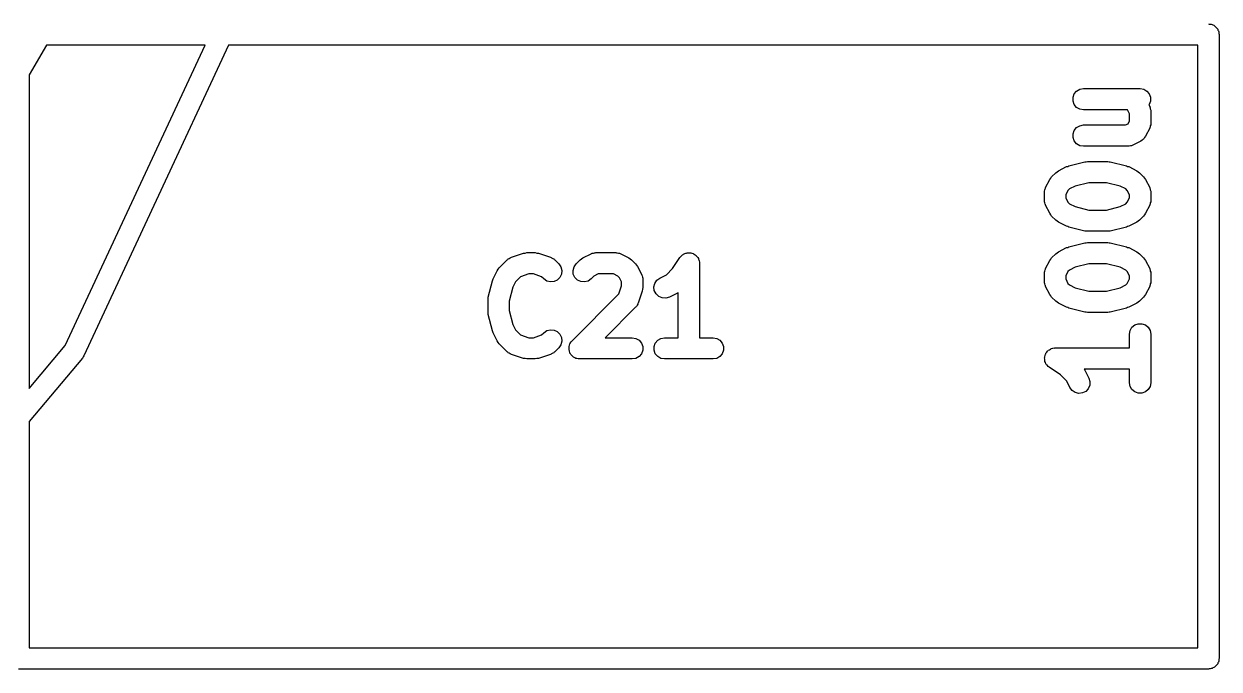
# Model space of a CAD drawing. Extents: x 103.2 to 159.1, y -150.7 to -109.
# Drawn here: x 150.39 to 158.83, y -136.03 to -131.48 of the extents above; entities that cross this region are included whole.
import ezdxf

# ---------------------------------------------------------------- set-up
doc = ezdxf.new("R2010")
doc.units = 0
doc.header["$MEASUREMENT"] = 0
doc.layers.add('BLACK', color=7, linetype='CONTINUOUS')

msp = doc.modelspace()

# ---------------------------------------------------------------- linework, layer by layer
at = {"layer": 'Black'}
for p, q in [((158.754, -131.483), (158.76, -131.484)), ((158.76, -131.484), (158.767, -131.484)), ((158.767, -131.484), (158.773, -131.486)), ((158.773, -131.486), (158.78, -131.488)), ((158.78, -131.488), (158.785, -131.491)), ((158.785, -131.491), (158.791, -131.493)), ((158.791, -131.493), (158.797, -131.497)), ((158.797, -131.497), (158.802, -131.501)), ((158.802, -131.501), (158.806, -131.506)), ((158.806, -131.506), (158.811, -131.51)), ((158.811, -131.51), (158.815, -131.515)), ((158.815, -131.515), (158.819, -131.52)), ((158.819, -131.52), (158.821, -131.527)), ((158.821, -131.527), (158.824, -131.532)), ((158.824, -131.532), (158.826, -131.539)), ((158.826, -131.539), (158.828, -131.545)), ((158.828, -131.545), (158.828, -131.552)), ((158.828, -131.552), (158.829, -131.558)), ((158.829, -131.558), (158.829, -135.958)), ((150.55, -131.633), (150.429, -131.842)), ((151.671, -131.633), (150.55, -131.633)), ((150.683, -133.752), (151.671, -131.633)), ((151.836, -131.633), (150.815, -133.824)), ((158.679, -131.633), (151.836, -131.633)), ((158.679, -135.883), (158.679, -131.633)), ((150.429, -131.842), (150.429, -134.054)), ((157.806, -131.977), (157.823, -131.957)), ((157.823, -131.957), (157.846, -131.944)), ((157.846, -131.944), (157.871, -131.939)), ((157.871, -131.939), (158.271, -131.939)), ((158.271, -131.939), (158.297, -131.944)), ((158.297, -131.944), (158.32, -131.957)), ((158.32, -131.957), (158.336, -131.977)), ((157.798, -132.001), (157.806, -131.977)), ((157.798, -132.027), (157.798, -132.001)), ((157.806, -132.052), (157.798, -132.027)), ((158.336, -131.977), (158.345, -132.001)), ((158.345, -132.027), (158.336, -132.052)), ((158.345, -132.001), (158.345, -132.027)), ((157.823, -132.072), (157.806, -132.052)), ((157.846, -132.085), (157.823, -132.072)), ((157.871, -132.089), (157.846, -132.085)), ((158.182, -132.089), (157.871, -132.089)), ((158.196, -132.118), (158.182, -132.089)), ((158.196, -132.168), (158.196, -132.118)), ((158.336, -132.052), (158.333, -132.056)), ((158.333, -132.056), (158.339, -132.066)), ((158.339, -132.066), (158.34, -132.071)), ((158.34, -132.071), (158.342, -132.074)), ((158.342, -132.074), (158.343, -132.083)), ((158.343, -132.083), (158.346, -132.091)), ((158.346, -132.091), (158.346, -132.096)), ((158.346, -132.096), (158.346, -132.1)), ((158.346, -132.1), (158.346, -132.186)), ((157.806, -132.234), (157.823, -132.214)), ((157.823, -132.214), (157.846, -132.201)), ((157.846, -132.201), (157.871, -132.196)), ((157.871, -132.196), (158.168, -132.196)), ((158.168, -132.196), (158.187, -132.187)), ((158.187, -132.187), (158.196, -132.168)), ((158.34, -132.215), (158.339, -132.219)), ((158.342, -132.211), (158.34, -132.215)), ((158.343, -132.203), (158.342, -132.211)), ((158.346, -132.194), (158.343, -132.203)), ((158.346, -132.186), (158.346, -132.19)), ((158.346, -132.19), (158.346, -132.194)), ((157.798, -132.258), (157.806, -132.234)), ((157.798, -132.284), (157.798, -132.258)), ((157.806, -132.309), (157.798, -132.284)), ((158.294, -132.297), (158.285, -132.303)), ((158.296, -132.296), (158.294, -132.297)), ((158.297, -132.294), (158.296, -132.296)), ((158.303, -132.285), (158.297, -132.294)), ((158.31, -132.276), (158.303, -132.285)), ((158.339, -132.219), (158.31, -132.276)), ((157.823, -132.329), (157.806, -132.309)), ((157.846, -132.342), (157.823, -132.329)), ((157.871, -132.346), (157.846, -132.342)), ((158.186, -132.346), (157.871, -132.346)), ((158.19, -132.346), (158.186, -132.346)), ((158.194, -132.346), (158.19, -132.346)), ((158.203, -132.343), (158.194, -132.346)), ((158.211, -132.342), (158.203, -132.343)), ((158.215, -132.34), (158.211, -132.342)), ((158.219, -132.339), (158.215, -132.34)), ((158.276, -132.31), (158.219, -132.339)), ((158.285, -132.303), (158.276, -132.31)), ((157.768, -132.484), (157.882, -132.456)), ((157.882, -132.456), (157.891, -132.455)), ((157.891, -132.455), (157.9, -132.454)), ((157.9, -132.454), (158.043, -132.454)), ((158.043, -132.454), (158.052, -132.455)), ((158.052, -132.455), (158.061, -132.456)), ((158.061, -132.456), (158.175, -132.484)), ((157.647, -132.561), (157.676, -132.533)), ((157.676, -132.533), (157.685, -132.526)), ((157.685, -132.526), (157.695, -132.519)), ((157.695, -132.519), (157.752, -132.49)), ((157.752, -132.49), (157.76, -132.488)), ((157.76, -132.488), (157.768, -132.484)), ((158.175, -132.484), (158.183, -132.488)), ((158.183, -132.488), (158.191, -132.49)), ((158.191, -132.49), (158.248, -132.519)), ((158.248, -132.519), (158.257, -132.526)), ((158.257, -132.526), (158.267, -132.533)), ((158.267, -132.533), (158.296, -132.561)), ((157.604, -132.638), (157.633, -132.581)), ((157.633, -132.581), (157.64, -132.571)), ((157.64, -132.571), (157.647, -132.561)), ((157.812, -132.628), (157.773, -132.647)), ((157.909, -132.604), (157.812, -132.628)), ((158.034, -132.604), (157.909, -132.604)), ((158.131, -132.628), (158.034, -132.604)), ((158.17, -132.647), (158.131, -132.628)), ((158.296, -132.561), (158.303, -132.571)), ((158.303, -132.571), (158.31, -132.581)), ((158.31, -132.581), (158.339, -132.638)), ((157.596, -132.671), (157.597, -132.667)), ((157.596, -132.729), (157.596, -132.671)), ((157.597, -132.663), (157.599, -132.654)), ((157.597, -132.667), (157.597, -132.663)), ((157.599, -132.654), (157.601, -132.646)), ((157.601, -132.646), (157.603, -132.642)), ((157.603, -132.642), (157.604, -132.638)), ((157.762, -132.659), (157.746, -132.689)), ((157.746, -132.689), (157.746, -132.711)), ((157.746, -132.711), (157.762, -132.741)), ((157.773, -132.647), (157.762, -132.659)), ((158.181, -132.659), (158.17, -132.647)), ((158.196, -132.689), (158.181, -132.659)), ((158.181, -132.741), (158.196, -132.711)), ((158.196, -132.711), (158.196, -132.689)), ((158.339, -132.638), (158.34, -132.642)), ((158.34, -132.642), (158.342, -132.646)), ((158.342, -132.646), (158.343, -132.654)), ((158.343, -132.654), (158.346, -132.663)), ((158.346, -132.663), (158.346, -132.667)), ((158.346, -132.667), (158.346, -132.671)), ((158.346, -132.671), (158.346, -132.729)), ((157.597, -132.733), (157.596, -132.729)), ((157.597, -132.737), (157.597, -132.733)), ((157.599, -132.746), (157.597, -132.737)), ((157.601, -132.754), (157.599, -132.746)), ((157.603, -132.758), (157.601, -132.754)), ((157.604, -132.762), (157.603, -132.758)), ((157.633, -132.819), (157.604, -132.762)), ((157.762, -132.741), (157.773, -132.753)), ((157.773, -132.753), (157.812, -132.772)), ((157.812, -132.772), (157.909, -132.796)), ((157.909, -132.796), (158.034, -132.796)), ((158.034, -132.796), (158.131, -132.772)), ((158.131, -132.772), (158.17, -132.753)), ((158.17, -132.753), (158.181, -132.741)), ((158.339, -132.762), (158.31, -132.819)), ((158.34, -132.758), (158.339, -132.762)), ((158.342, -132.754), (158.34, -132.758)), ((158.343, -132.746), (158.342, -132.754)), ((158.346, -132.737), (158.343, -132.746)), ((158.346, -132.729), (158.346, -132.733)), ((158.346, -132.733), (158.346, -132.737)), ((157.64, -132.829), (157.633, -132.819)), ((157.647, -132.839), (157.64, -132.829)), ((157.676, -132.867), (157.647, -132.839)), ((157.685, -132.874), (157.676, -132.867)), ((157.695, -132.881), (157.685, -132.874)), ((157.752, -132.91), (157.695, -132.881)), ((158.248, -132.881), (158.191, -132.91)), ((158.257, -132.874), (158.248, -132.881)), ((158.267, -132.867), (158.257, -132.874)), ((158.296, -132.839), (158.267, -132.867)), ((158.303, -132.829), (158.296, -132.839)), ((158.31, -132.819), (158.303, -132.829)), ((157.76, -132.912), (157.752, -132.91)), ((157.768, -132.916), (157.76, -132.912)), ((157.882, -132.944), (157.768, -132.916)), ((157.891, -132.945), (157.882, -132.944)), ((157.9, -132.946), (157.891, -132.945)), ((158.043, -132.946), (157.9, -132.946)), ((158.052, -132.945), (158.043, -132.946)), ((158.061, -132.944), (158.052, -132.945)), ((158.175, -132.916), (158.061, -132.944)), ((158.183, -132.912), (158.175, -132.916)), ((158.191, -132.91), (158.183, -132.912)), ((157.752, -133.061), (157.76, -133.059)), ((157.76, -133.059), (157.768, -133.056)), ((157.768, -133.056), (157.882, -133.027)), ((157.882, -133.027), (157.891, -133.027)), ((157.891, -133.027), (157.9, -133.025)), ((157.9, -133.025), (158.043, -133.025)), ((158.043, -133.025), (158.052, -133.027)), ((158.052, -133.027), (158.061, -133.027)), ((158.061, -133.027), (158.175, -133.056)), ((158.175, -133.056), (158.183, -133.059)), ((158.183, -133.059), (158.191, -133.061)), ((153.808, -133.144), (153.811, -133.141)), ((153.811, -133.141), (153.818, -133.137)), ((153.818, -133.137), (153.825, -133.132)), ((153.825, -133.132), (153.83, -133.131)), ((153.83, -133.131), (153.833, -133.129)), ((153.833, -133.129), (153.919, -133.1)), ((153.919, -133.1), (153.931, -133.099)), ((153.931, -133.099), (153.943, -133.096)), ((153.943, -133.096), (154, -133.096)), ((154, -133.096), (154.012, -133.099)), ((154.012, -133.099), (154.024, -133.1)), ((154.024, -133.1), (154.109, -133.129)), ((154.109, -133.129), (154.113, -133.131)), ((154.113, -133.131), (154.117, -133.132)), ((154.117, -133.132), (154.125, -133.137)), ((154.125, -133.137), (154.132, -133.141)), ((154.132, -133.141), (154.135, -133.144)), ((154.318, -133.147), (154.328, -133.14)), ((154.328, -133.14), (154.338, -133.133)), ((154.338, -133.133), (154.395, -133.104)), ((154.395, -133.104), (154.399, -133.103)), ((154.399, -133.103), (154.403, -133.101)), ((154.403, -133.101), (154.412, -133.099)), ((154.412, -133.099), (154.42, -133.097)), ((154.42, -133.097), (154.424, -133.097)), ((154.424, -133.097), (154.429, -133.096)), ((154.429, -133.096), (154.571, -133.096)), ((154.571, -133.096), (154.576, -133.097)), ((154.576, -133.097), (154.58, -133.097)), ((154.58, -133.097), (154.588, -133.099)), ((154.588, -133.099), (154.597, -133.101)), ((154.597, -133.101), (154.601, -133.103)), ((154.601, -133.103), (154.605, -133.104)), ((154.605, -133.104), (154.662, -133.133)), ((154.662, -133.133), (154.672, -133.14)), ((154.672, -133.14), (154.682, -133.147)), ((154.97, -133.209), (155.023, -133.13)), ((155.023, -133.13), (155.026, -133.127)), ((155.026, -133.127), (155.028, -133.123)), ((155.028, -133.123), (155.035, -133.117)), ((155.035, -133.117), (155.041, -133.111)), ((155.041, -133.111), (155.045, -133.109)), ((155.045, -133.109), (155.048, -133.106)), ((155.048, -133.106), (155.057, -133.103)), ((155.057, -133.103), (155.065, -133.099)), ((155.065, -133.099), (155.069, -133.099)), ((155.069, -133.099), (155.073, -133.098)), ((155.073, -133.098), (155.082, -133.098)), ((155.082, -133.098), (155.091, -133.097)), ((155.091, -133.097), (155.095, -133.098)), ((155.095, -133.098), (155.099, -133.098)), ((155.099, -133.098), (155.107, -133.101)), ((155.107, -133.101), (155.116, -133.103)), ((155.116, -133.103), (155.119, -133.105)), ((155.119, -133.105), (155.123, -133.106)), ((155.123, -133.106), (155.13, -133.112)), ((155.13, -133.112), (155.138, -133.117)), ((155.138, -133.117), (155.14, -133.121)), ((155.14, -133.121), (155.143, -133.123)), ((155.143, -133.123), (155.148, -133.131)), ((155.148, -133.131), (155.153, -133.138)), ((155.153, -133.138), (155.154, -133.142)), ((155.154, -133.142), (155.156, -133.146)), ((157.633, -133.152), (157.64, -133.143)), ((157.64, -133.143), (157.647, -133.133)), ((157.647, -133.133), (157.676, -133.104)), ((157.676, -133.104), (157.685, -133.097)), ((157.685, -133.097), (157.695, -133.09)), ((157.695, -133.09), (157.752, -133.061)), ((158.191, -133.061), (158.248, -133.09)), ((158.248, -133.09), (158.257, -133.097)), ((158.257, -133.097), (158.267, -133.104)), ((158.267, -133.104), (158.296, -133.133)), ((158.296, -133.133), (158.303, -133.143)), ((158.303, -133.143), (158.31, -133.152)), ((153.704, -133.281), (153.733, -133.224)), ((153.733, -133.224), (153.74, -133.214)), ((153.74, -133.214), (153.747, -133.204)), ((153.747, -133.204), (153.804, -133.147)), ((153.804, -133.147), (153.808, -133.144)), ((154.135, -133.144), (154.139, -133.147)), ((154.139, -133.147), (154.167, -133.176)), ((154.167, -133.176), (154.182, -133.197)), ((154.182, -133.197), (154.189, -133.222)), ((154.189, -133.222), (154.187, -133.248)), ((154.268, -133.222), (154.275, -133.197)), ((154.27, -133.248), (154.268, -133.222)), ((154.275, -133.197), (154.29, -133.176)), ((154.29, -133.176), (154.318, -133.147)), ((154.682, -133.147), (154.71, -133.176)), ((154.71, -133.176), (154.717, -133.185)), ((154.717, -133.185), (154.724, -133.195)), ((154.724, -133.195), (154.753, -133.252)), ((154.927, -133.253), (154.97, -133.209)), ((155.156, -133.146), (155.158, -133.155)), ((155.158, -133.155), (155.16, -133.163)), ((155.16, -133.163), (155.16, -133.167)), ((155.16, -133.167), (155.161, -133.171)), ((155.161, -133.171), (155.161, -133.696)), ((157.597, -133.234), (157.599, -133.226)), ((157.599, -133.226), (157.601, -133.217)), ((157.601, -133.217), (157.603, -133.213)), ((157.603, -133.213), (157.604, -133.209)), ((157.604, -133.209), (157.633, -133.152)), ((157.773, -133.219), (157.762, -133.23)), ((157.812, -133.199), (157.773, -133.219)), ((157.909, -133.175), (157.812, -133.199)), ((158.034, -133.175), (157.909, -133.175)), ((158.131, -133.199), (158.034, -133.175)), ((158.17, -133.219), (158.131, -133.199)), ((158.181, -133.23), (158.17, -133.219)), ((158.31, -133.152), (158.339, -133.209)), ((158.339, -133.209), (158.34, -133.213)), ((158.34, -133.213), (158.342, -133.217)), ((158.342, -133.217), (158.343, -133.226)), ((158.343, -133.226), (158.346, -133.234)), ((153.67, -133.41), (153.699, -133.296)), ((153.699, -133.296), (153.702, -133.289)), ((153.702, -133.289), (153.704, -133.281)), ((153.862, -133.302), (153.842, -133.34)), ((153.898, -133.266), (153.862, -133.302)), ((153.955, -133.246), (153.898, -133.266)), ((153.988, -133.246), (153.955, -133.246)), ((154.045, -133.266), (153.988, -133.246)), ((154.061, -133.282), (154.045, -133.266)), ((154.083, -133.297), (154.061, -133.282)), ((154.108, -133.303), (154.083, -133.297)), ((154.134, -133.301), (154.108, -133.303)), ((154.157, -133.29), (154.134, -133.301)), ((154.176, -133.272), (154.157, -133.29)), ((154.187, -133.248), (154.176, -133.272)), ((154.281, -133.272), (154.27, -133.248)), ((154.3, -133.29), (154.281, -133.272)), ((154.323, -133.301), (154.3, -133.29)), ((154.349, -133.303), (154.323, -133.301)), ((154.375, -133.297), (154.349, -133.303)), ((154.396, -133.282), (154.375, -133.297)), ((154.416, -133.262), (154.396, -133.282)), ((154.446, -133.246), (154.416, -133.262)), ((154.554, -133.246), (154.446, -133.246)), ((154.584, -133.262), (154.554, -133.246)), ((154.596, -133.273), (154.584, -133.262)), ((154.611, -133.303), (154.596, -133.273)), ((154.611, -133.331), (154.611, -133.303)), ((154.753, -133.252), (154.754, -133.256)), ((154.754, -133.256), (154.756, -133.26)), ((154.756, -133.26), (154.758, -133.269)), ((154.758, -133.269), (154.76, -133.277)), ((154.76, -133.277), (154.76, -133.281)), ((154.76, -133.281), (154.761, -133.286)), ((154.761, -133.286), (154.761, -133.343)), ((154.845, -133.313), (154.86, -133.291)), ((154.86, -133.291), (154.881, -133.276)), ((154.881, -133.276), (154.927, -133.253)), ((157.596, -133.243), (157.597, -133.239)), ((157.596, -133.3), (157.596, -133.243)), ((157.597, -133.304), (157.596, -133.3)), ((157.597, -133.239), (157.597, -133.234)), ((157.597, -133.309), (157.597, -133.304)), ((157.599, -133.317), (157.597, -133.309)), ((157.762, -133.23), (157.746, -133.261)), ((157.746, -133.261), (157.746, -133.282)), ((157.746, -133.282), (157.762, -133.313)), ((158.196, -133.261), (158.181, -133.23)), ((158.181, -133.313), (158.196, -133.282)), ((158.196, -133.282), (158.196, -133.261)), ((158.346, -133.309), (158.343, -133.317)), ((158.346, -133.234), (158.346, -133.239)), ((158.346, -133.239), (158.346, -133.243)), ((158.346, -133.243), (158.346, -133.3)), ((158.346, -133.3), (158.346, -133.304)), ((158.346, -133.304), (158.346, -133.309)), ((153.842, -133.34), (153.818, -133.438)), ((154.261, -133.718), (154.592, -133.388)), ((154.592, -133.388), (154.611, -133.331)), ((154.757, -133.367), (154.728, -133.452)), ((154.759, -133.355), (154.757, -133.367)), ((154.761, -133.343), (154.759, -133.355)), ((154.839, -133.338), (154.845, -133.313)), ((154.842, -133.364), (154.839, -133.338)), ((154.854, -133.388), (154.842, -133.364)), ((154.873, -133.405), (154.854, -133.388)), ((155.005, -133.381), (154.948, -133.41)), ((155.011, -133.377), (155.005, -133.381)), ((155.011, -133.696), (155.011, -133.377)), ((157.601, -133.326), (157.599, -133.317)), ((157.603, -133.329), (157.601, -133.326)), ((157.604, -133.334), (157.603, -133.329)), ((157.633, -133.391), (157.604, -133.334)), ((157.64, -133.4), (157.633, -133.391)), ((157.762, -133.313), (157.773, -133.324)), ((157.773, -133.324), (157.812, -133.344)), ((157.812, -133.344), (157.909, -133.368)), ((157.909, -133.368), (158.034, -133.368)), ((158.034, -133.368), (158.131, -133.344)), ((158.131, -133.344), (158.17, -133.324)), ((158.17, -133.324), (158.181, -133.313)), ((158.31, -133.391), (158.303, -133.4)), ((158.339, -133.334), (158.31, -133.391)), ((158.34, -133.329), (158.339, -133.334)), ((158.342, -133.326), (158.34, -133.329)), ((158.343, -133.317), (158.342, -133.326)), ((153.668, -133.429), (153.669, -133.42)), ((153.668, -133.514), (153.668, -133.429)), ((153.669, -133.42), (153.67, -133.41)), ((153.818, -133.438), (153.818, -133.505)), ((154.713, -133.478), (154.71, -133.482)), ((154.716, -133.475), (154.713, -133.478)), ((154.72, -133.467), (154.716, -133.475)), ((154.725, -133.46), (154.72, -133.467)), ((154.726, -133.456), (154.725, -133.46)), ((154.728, -133.452), (154.726, -133.456)), ((154.897, -133.416), (154.873, -133.405)), ((154.923, -133.417), (154.897, -133.416)), ((154.948, -133.41), (154.923, -133.417)), ((157.647, -133.41), (157.64, -133.4)), ((157.676, -133.439), (157.647, -133.41)), ((157.685, -133.446), (157.676, -133.439)), ((157.695, -133.453), (157.685, -133.446)), ((157.752, -133.481), (157.695, -133.453)), ((157.76, -133.484), (157.752, -133.481)), ((158.191, -133.481), (158.183, -133.484)), ((158.248, -133.453), (158.191, -133.481)), ((158.257, -133.446), (158.248, -133.453)), ((158.267, -133.439), (158.257, -133.446)), ((158.296, -133.41), (158.267, -133.439)), ((158.303, -133.4), (158.296, -133.41)), ((153.669, -133.523), (153.668, -133.514)), ((153.67, -133.532), (153.669, -133.523)), ((153.699, -133.647), (153.67, -133.532)), ((153.818, -133.505), (153.842, -133.602)), ((154.71, -133.482), (154.495, -133.696)), ((157.768, -133.487), (157.76, -133.484)), ((157.882, -133.516), (157.768, -133.487)), ((157.891, -133.516), (157.882, -133.516)), ((157.9, -133.518), (157.891, -133.516)), ((158.043, -133.518), (157.9, -133.518)), ((158.052, -133.516), (158.043, -133.518)), ((158.061, -133.516), (158.052, -133.516)), ((158.175, -133.487), (158.061, -133.516)), ((158.183, -133.484), (158.175, -133.487)), ((153.702, -133.654), (153.699, -133.647)), ((153.842, -133.602), (153.862, -133.641)), ((153.862, -133.641), (153.898, -133.677)), ((154.061, -133.661), (154.083, -133.646)), ((154.083, -133.646), (154.108, -133.64)), ((154.108, -133.64), (154.134, -133.642)), ((154.134, -133.642), (154.157, -133.653)), ((158.196, -133.671), (158.201, -133.646)), ((158.201, -133.646), (158.214, -133.623)), ((158.214, -133.623), (158.234, -133.606)), ((158.234, -133.606), (158.258, -133.598)), ((158.258, -133.598), (158.284, -133.598)), ((158.284, -133.598), (158.309, -133.606)), ((158.309, -133.606), (158.329, -133.623)), ((158.329, -133.623), (158.342, -133.646)), ((158.342, -133.646), (158.346, -133.671)), ((153.704, -133.662), (153.702, -133.654)), ((153.733, -133.719), (153.704, -133.662)), ((153.74, -133.729), (153.733, -133.719)), ((153.747, -133.739), (153.74, -133.729)), ((153.898, -133.677), (153.955, -133.696)), ((153.955, -133.696), (153.988, -133.696)), ((153.988, -133.696), (154.045, -133.677)), ((154.045, -133.677), (154.061, -133.661)), ((154.157, -133.653), (154.176, -133.671)), ((154.176, -133.671), (154.187, -133.695)), ((154.189, -133.721), (154.182, -133.746)), ((154.187, -133.695), (154.189, -133.721)), ((154.248, -133.737), (154.249, -133.734)), ((154.249, -133.734), (154.256, -133.726)), ((154.256, -133.726), (154.261, -133.718)), ((154.495, -133.696), (154.686, -133.696)), ((154.686, -133.696), (154.711, -133.701)), ((154.711, -133.701), (154.734, -133.714)), ((154.734, -133.714), (154.751, -133.734)), ((154.751, -133.734), (154.76, -133.758)), ((154.84, -133.758), (154.849, -133.734)), ((154.849, -133.734), (154.866, -133.714)), ((154.866, -133.714), (154.889, -133.701)), ((154.889, -133.701), (154.914, -133.696)), ((154.914, -133.696), (155.011, -133.696)), ((155.161, -133.696), (155.257, -133.696)), ((155.257, -133.696), (155.283, -133.701)), ((155.283, -133.701), (155.305, -133.714)), ((155.305, -133.714), (155.322, -133.734)), ((155.322, -133.734), (155.331, -133.758)), ((158.196, -133.768), (158.196, -133.671)), ((158.346, -133.671), (158.346, -134.014)), ((150.429, -134.054), (150.683, -133.752)), ((153.804, -133.796), (153.747, -133.739)), ((153.808, -133.798), (153.804, -133.796)), ((153.811, -133.802), (153.808, -133.798)), ((153.818, -133.806), (153.811, -133.802)), ((153.825, -133.811), (153.818, -133.806)), ((153.83, -133.812), (153.825, -133.811)), ((153.833, -133.814), (153.83, -133.812)), ((153.919, -133.843), (153.833, -133.814)), ((154.109, -133.814), (154.024, -133.843)), ((154.113, -133.812), (154.109, -133.814)), ((154.117, -133.811), (154.113, -133.812)), ((154.125, -133.806), (154.117, -133.811)), ((154.132, -133.802), (154.125, -133.806)), ((154.135, -133.798), (154.132, -133.802)), ((154.139, -133.796), (154.135, -133.798)), ((154.167, -133.767), (154.139, -133.796)), ((154.182, -133.746), (154.167, -133.767)), ((154.24, -133.758), (154.244, -133.749)), ((154.24, -133.762), (154.24, -133.758)), ((154.24, -133.765), (154.24, -133.762)), ((154.24, -133.775), (154.24, -133.765)), ((154.24, -133.784), (154.24, -133.775)), ((154.242, -133.788), (154.24, -133.784)), ((154.242, -133.791), (154.242, -133.788)), ((154.246, -133.8), (154.242, -133.791)), ((154.244, -133.749), (154.246, -133.74)), ((154.246, -133.74), (154.248, -133.737)), ((154.249, -133.809), (154.246, -133.8)), ((154.251, -133.811), (154.249, -133.809)), ((154.253, -133.814), (154.251, -133.811)), ((154.26, -133.821), (154.253, -133.814)), ((154.751, -133.809), (154.734, -133.829)), ((154.76, -133.784), (154.751, -133.809)), ((154.76, -133.758), (154.76, -133.784)), ((154.84, -133.784), (154.84, -133.758)), ((154.849, -133.809), (154.84, -133.784)), ((154.866, -133.829), (154.849, -133.809)), ((155.322, -133.809), (155.305, -133.829)), ((155.331, -133.784), (155.322, -133.809)), ((155.331, -133.758), (155.331, -133.784)), ((157.601, -133.821), (157.603, -133.813)), ((157.603, -133.813), (157.605, -133.809)), ((157.605, -133.809), (157.606, -133.805)), ((157.606, -133.805), (157.612, -133.799)), ((157.612, -133.799), (157.617, -133.791)), ((157.617, -133.791), (157.621, -133.789)), ((157.621, -133.789), (157.623, -133.785)), ((157.623, -133.785), (157.631, -133.781)), ((157.631, -133.781), (157.638, -133.776)), ((157.638, -133.776), (157.642, -133.774)), ((157.642, -133.774), (157.646, -133.772)), ((157.646, -133.772), (157.655, -133.771)), ((157.655, -133.771), (157.663, -133.768)), ((157.663, -133.768), (157.667, -133.769)), ((157.667, -133.769), (157.671, -133.768)), ((157.671, -133.768), (158.196, -133.768)), ((150.804, -133.84), (150.429, -134.288)), ((150.809, -133.832), (150.804, -133.84)), ((150.815, -133.824), (150.809, -133.832)), ((153.931, -133.844), (153.919, -133.843)), ((153.943, -133.846), (153.931, -133.844)), ((154, -133.846), (153.943, -133.846)), ((154.012, -133.844), (154, -133.846)), ((154.024, -133.843), (154.012, -133.844)), ((154.266, -133.829), (154.26, -133.821)), ((154.269, -133.831), (154.266, -133.829)), ((154.271, -133.833), (154.269, -133.831)), ((154.28, -133.837), (154.271, -133.833)), ((154.289, -133.842), (154.28, -133.837)), ((154.292, -133.842), (154.289, -133.842)), ((154.295, -133.844), (154.292, -133.842)), ((154.305, -133.845), (154.295, -133.844)), ((154.314, -133.846), (154.305, -133.845)), ((154.686, -133.846), (154.314, -133.846)), ((154.711, -133.842), (154.686, -133.846)), ((154.734, -133.829), (154.711, -133.842)), ((154.889, -133.842), (154.866, -133.829)), ((154.914, -133.846), (154.889, -133.842)), ((155.257, -133.846), (154.914, -133.846)), ((155.283, -133.842), (155.257, -133.846)), ((155.305, -133.829), (155.283, -133.842)), ((157.597, -133.838), (157.598, -133.834)), ((157.598, -133.847), (157.597, -133.838)), ((157.598, -133.83), (157.601, -133.821)), ((157.598, -133.834), (157.598, -133.83)), ((157.598, -133.856), (157.598, -133.847)), ((157.599, -133.86), (157.598, -133.856)), ((157.599, -133.864), (157.599, -133.86)), ((157.603, -133.872), (157.599, -133.864)), ((157.606, -133.88), (157.603, -133.872)), ((157.609, -133.884), (157.606, -133.88)), ((157.611, -133.887), (157.609, -133.884)), ((157.617, -133.893), (157.611, -133.887)), ((157.623, -133.9), (157.617, -133.893)), ((157.627, -133.902), (157.623, -133.9)), ((157.63, -133.905), (157.627, -133.902)), ((157.709, -133.958), (157.63, -133.905)), ((157.753, -134.002), (157.709, -133.958)), ((158.196, -133.918), (157.877, -133.918)), ((157.877, -133.918), (157.881, -133.924)), ((157.881, -133.924), (157.91, -133.981)), ((157.91, -133.981), (157.917, -134.006)), ((158.196, -134.014), (158.196, -133.918)), ((157.776, -134.048), (157.753, -134.002)), ((157.791, -134.069), (157.776, -134.048)), ((157.813, -134.083), (157.791, -134.069)), ((157.905, -134.056), (157.888, -134.075)), ((157.916, -134.032), (157.905, -134.056)), ((157.917, -134.006), (157.916, -134.032)), ((158.201, -134.04), (158.196, -134.014)), ((158.214, -134.062), (158.201, -134.04)), ((158.234, -134.079), (158.214, -134.062)), ((158.329, -134.062), (158.309, -134.079)), ((158.342, -134.04), (158.329, -134.062)), ((158.346, -134.014), (158.342, -134.04)), ((157.838, -134.089), (157.813, -134.083)), ((157.864, -134.086), (157.838, -134.089)), ((157.888, -134.075), (157.864, -134.086)), ((158.258, -134.088), (158.234, -134.079)), ((158.284, -134.088), (158.258, -134.088)), ((158.309, -134.079), (158.284, -134.088)), ((150.429, -134.288), (150.429, -135.883)), ((150.429, -135.883), (158.679, -135.883)), ((158.806, -136.01), (158.802, -136.015)), ((158.811, -136.006), (158.806, -136.01)), ((158.815, -136.001), (158.811, -136.006)), ((158.819, -135.995), (158.815, -136.001)), ((158.821, -135.989), (158.819, -135.995)), ((158.824, -135.984), (158.821, -135.989)), ((158.826, -135.977), (158.824, -135.984)), ((158.828, -135.971), (158.826, -135.977)), ((158.829, -135.958), (158.828, -135.964)), ((158.828, -135.964), (158.828, -135.971)), ((158.754, -136.033), (150.354, -136.033)), ((158.76, -136.032), (158.754, -136.033)), ((158.767, -136.032), (158.76, -136.032)), ((158.773, -136.03), (158.767, -136.032)), ((158.78, -136.028), (158.773, -136.03)), ((158.785, -136.025), (158.78, -136.028)), ((158.791, -136.023), (158.785, -136.025)), ((158.797, -136.019), (158.791, -136.023)), ((158.802, -136.015), (158.797, -136.019))]:
    msp.add_line(p, q, dxfattribs=at)

doc.saveas('drawing.dxf')
